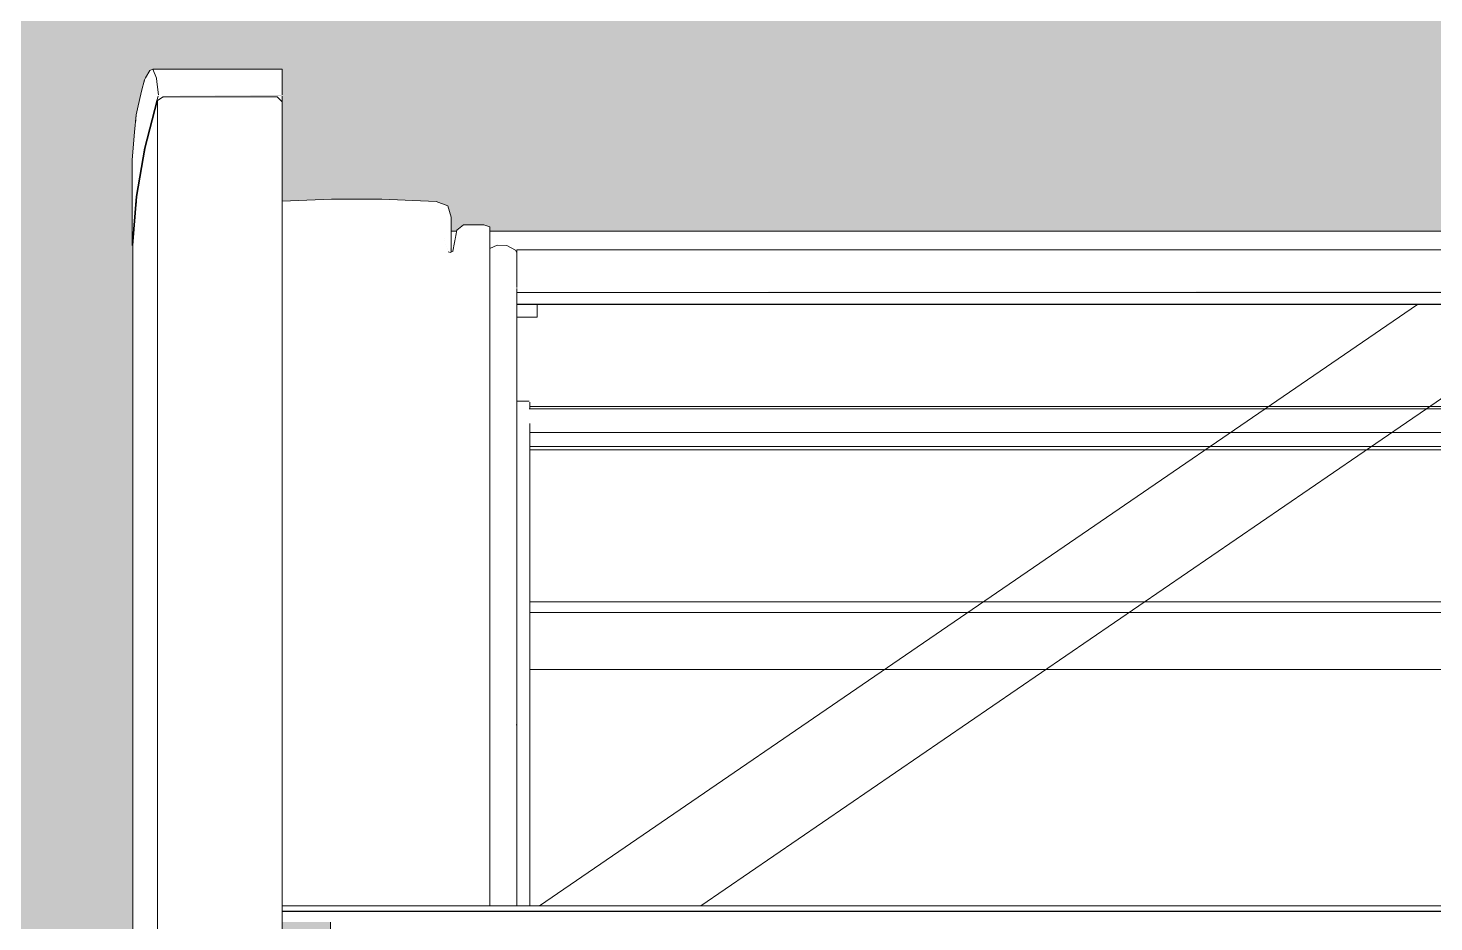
# Model space of a CAD drawing. Header units: metres. Extents: x -3 to 171, y -23 to 41.
# Drawn here: x 7.7107 to 8.1647, y -0.8992 to -0.6104 of the extents above; entities that cross this region are included whole.
import ezdxf

# ---------------------------------------------------------------- set-up
doc = ezdxf.new("R2010")
doc.units = ezdxf.units.M
doc.header["$MEASUREMENT"] = 0
doc.set_wipeout_variables(frame=1)
doc.linetypes.add('Wipeout_Contour', pattern=[1, 0, -1])
for name, color, linetype in [('6._Dach PP STG1_1_310 Dachkonstruktion massiv', 7, 'Continuous'), ('6._Dach PP STG1_1_320 Dachstuhl', 7, 'Continuous'), ('6._Dach PP STG1_1_325 Dachfenster', 7, 'Continuous'), ('6._Dach PP STG1_1_330 Dachaufbau', 7, 'Continuous')]:
    doc.layers.add(name, color=color, linetype=linetype)

msp = doc.modelspace()

# ---------------------------------------------------------------- linework, layer by layer
at = {"layer": '6._Dach PP STG1_1_310 Dachkonstruktion massiv', "color": 7, "linetype": 'Continuous', "lineweight": 18, "ltscale": 1000, "flags": 128}
for points in [[(11.16835, -0.83512), (7.80835, -0.83512)], [(7.80835, -0.83512), (7.80835, -1.47553)]]:
    msp.add_lwpolyline(points, dxfattribs=at)
at = {"layer": '6._Dach PP STG1_1_325 Dachfenster', "color": 7, "linetype": 'Continuous', "lineweight": 13, "ltscale": 1000, "true_color": 0xf4f4f4, "flags": 128}
msp.add_lwpolyline([(8.4673, -0.85476), (7.8727, -0.85476)], dxfattribs=at)

# ---------------------------------------------------------------- wipeouts: each hides what was drawn before it
at = {"color": 254, "linetype": 'Wipeout_Contour', "lineweight": 0, "ltscale": 38.158556}
msp.add_wipeout([(11.16835, -0.73222), (7.80835, -0.73222), (7.80835, -0.76511), (11.16835, -0.76511)], dxfattribs=at).dxf.layer = '6._Dach PP STG1_1_330 Dachaufbau'

# ---------------------------------------------------------------- next in the draw order: hatches: boundary and pattern name
at = {"layer": '6._Dach PP STG1_1_330 Dachaufbau', "linetype": 'Continuous', "lineweight": 0, "true_color": 0x000000}
h = msp.add_hatch(color=18, dxfattribs=at)
h.paths.add_polyline_path([(6.325, -0.39851), (6.325, -1.51148), (12.655, -1.51148), (12.655, -0.39851)])
h.paths.add_polyline_path([(7.80835, -1.24173), (7.80835, -0.73222), (11.16835, -0.73222), (11.16835, -1.24173)], flags=0)

# ---------------------------------------------------------------- next in the draw order: linework, layer by layer
at = {"layer": '6._Dach PP STG1_1_330 Dachaufbau', "color": 7, "linetype": 'Continuous', "lineweight": 18, "ltscale": 1000, "flags": 128}
msp.add_lwpolyline([(11.16835, -0.73222), (7.80835, -0.73222)], dxfattribs=at)

# ---------------------------------------------------------------- next in the draw order: wipeouts: each hides what was drawn before it
at = {"color": 254, "linetype": 'Wipeout_Contour', "lineweight": 0, "ltscale": 38.780738}
msp.add_wipeout([(7.7443, -0.65301), (7.7443, -0.68065), (7.7456, -0.66489), (7.7456, -0.63845), (7.74507, -0.64404)], dxfattribs=at).dxf.layer = '6._Dach PP STG1_1_325 Dachfenster'
at = {"color": 254, "linetype": 'Wipeout_Contour', "lineweight": 0, "ltscale": 32.864357}
msp.add_wipeout([(7.8685, -0.69273), (8.4715, -0.69273), (8.4715, -0.68952), (7.8685, -0.68952)], dxfattribs=at).dxf.layer = '6._Dach PP STG1_1_325 Dachfenster'
at = {"color": 254, "linetype": 'Wipeout_Contour', "lineweight": 0, "ltscale": 32.866727}
msp.add_wipeout([(7.8686, -0.69624), (7.8686, -0.69965), (8.4714, -0.69965), (8.4714, -0.69624)], dxfattribs=at).dxf.layer = '6._Dach PP STG1_1_325 Dachfenster'
at = {"color": 254, "linetype": 'Wipeout_Contour', "lineweight": 0, "ltscale": 38.186837}
msp.add_wipeout([(11.16835, -0.8121), (7.80835, -0.8121), (7.80835, -0.83559), (11.16835, -0.83559)], dxfattribs=at).dxf.layer = '6._Dach PP STG1_1_330 Dachaufbau'

# ---------------------------------------------------------------- next in the draw order: linework, layer by layer
at = {"layer": '6._Dach PP STG1_1_320 Dachstuhl', "color": 7, "linetype": 'Continuous', "lineweight": 18, "ltscale": 1000, "flags": 128}
for points in [[(7.80835, -0.83559), (7.80835, -1.32645)], [(11.16835, -0.83559), (7.80835, -0.83559)]]:
    msp.add_lwpolyline(points, dxfattribs=at)
at = {"layer": '6._Dach PP STG1_1_325 Dachfenster', "color": 7, "linetype": 'Continuous', "lineweight": 13, "ltscale": 1000, "true_color": 0xf4f4f4, "flags": 128}
msp.add_lwpolyline([(7.8727, -0.83465), (8.4673, -0.83465)], dxfattribs=at)
at = {"layer": '6._Dach PP STG1_1_330 Dachaufbau', "color": 7, "linetype": 'Continuous', "lineweight": 18, "ltscale": 1000, "flags": 128}
msp.add_lwpolyline([(7.80835, -0.83559), (11.16835, -0.83559)], dxfattribs=at)

# ---------------------------------------------------------------- next in the draw order: wipeouts: each hides what was drawn before it
at = {"color": 254, "linetype": 'Wipeout_Contour', "lineweight": 0, "ltscale": 24.892085}
msp.add_wipeout([(7.8686, -0.69584), (8.4714, -0.69584), (7.8686, -0.69537)], dxfattribs=at).dxf.layer = '6._Dach PP STG1_1_325 Dachfenster'
at = {"color": 254, "linetype": 'Wipeout_Contour', "lineweight": 0, "ltscale": 38.173574}
msp.add_wipeout([(11.16835, -0.76511), (7.80835, -0.76511), (7.80835, -0.8121), (11.16835, -0.8121)], dxfattribs=at).dxf.layer = '6._Dach PP STG1_1_330 Dachaufbau'

# ---------------------------------------------------------------- next in the draw order: linework, layer by layer
at = {"layer": '6._Dach PP STG1_1_330 Dachaufbau', "color": 7, "linetype": 'Continuous', "lineweight": 18, "ltscale": 1000, "flags": 128}
msp.add_lwpolyline([(7.80835, -0.73222), (7.80835, -1.24173)], dxfattribs=at)

# ---------------------------------------------------------------- next in the draw order: wipeouts: each hides what was drawn before it
at = {"color": 254, "linetype": 'Wipeout_Contour', "lineweight": 0, "ltscale": 31.660687}
msp.add_wipeout([(7.8579, -0.674), (7.8579, -0.89401), (7.8598, -0.89401), (7.8598, -0.67466)], dxfattribs=at).dxf.layer = '6._Dach PP STG1_1_325 Dachfenster'
at = {"color": 254, "linetype": 'Wipeout_Contour', "lineweight": 0, "ltscale": 39.837403}
msp.add_wipeout([(7.8463, -0.68263), (7.8463, -0.89401), (7.8471, -0.89401), (7.8471, -0.68293), (7.8464, -0.68268)], dxfattribs=at).dxf.layer = '6._Dach PP STG1_1_325 Dachfenster'
at = {"color": 254, "linetype": 'Wipeout_Contour', "lineweight": 0, "ltscale": 49.268545}
msp.add_wipeout([(7.8685, -0.6943), (7.8686, -0.69537), (8.4714, -0.69537), (8.4714, -0.69458), (8.4715, -0.69344), (7.8685, -0.69344)], dxfattribs=at).dxf.layer = '6._Dach PP STG1_1_325 Dachfenster'

# ---------------------------------------------------------------- next in the draw order: wipeouts: each hides what was drawn before it
at = {"color": 254, "linetype": 'Wipeout_Contour', "lineweight": 0, "ltscale": 31.430257}
msp.add_wipeout([(7.7928, -0.67429), (7.7928, -0.89401), (7.8087, -0.89401), (7.8087, -0.67361)], dxfattribs=at).dxf.layer = '6._Dach PP STG1_1_325 Dachfenster'
at = {"color": 254, "linetype": 'Wipeout_Contour', "lineweight": 0, "ltscale": 31.609063}
msp.add_wipeout([(7.8443, -0.67577), (7.8443, -0.89401), (7.8463, -0.89401), (7.8463, -0.68263)], dxfattribs=at).dxf.layer = '6._Dach PP STG1_1_325 Dachfenster'
at = {"color": 254, "linetype": 'Wipeout_Contour', "lineweight": 0, "ltscale": 32.865008}
msp.add_wipeout([(7.8685, -0.69273), (7.8685, -0.69344), (8.4715, -0.69344), (8.4715, -0.69273)], dxfattribs=at).dxf.layer = '6._Dach PP STG1_1_325 Dachfenster'
at = {"color": 254, "linetype": 'Wipeout_Contour', "lineweight": 0, "ltscale": 24.892223}
msp.add_wipeout([(7.8686, -0.69624), (8.4714, -0.69624), (7.8686, -0.69584)], dxfattribs=at).dxf.layer = '6._Dach PP STG1_1_325 Dachfenster'

# ---------------------------------------------------------------- next in the draw order: wipeouts: each hides what was drawn before it
at = {"color": 254, "linetype": 'Wipeout_Contour', "lineweight": 0, "ltscale": 31.599772}
msp.add_wipeout([(7.8425, -0.67436), (7.8425, -0.89401), (7.8443, -0.89401), (7.8443, -0.67577)], dxfattribs=at).dxf.layer = '6._Dach PP STG1_1_325 Dachfenster'
at = {"color": 254, "linetype": 'Wipeout_Contour', "lineweight": 0, "ltscale": 31.617065}
msp.add_wipeout([(7.8471, -0.68293), (7.8471, -0.89401), (7.8479, -0.89401), (7.8479, -0.68255)], dxfattribs=at).dxf.layer = '6._Dach PP STG1_1_325 Dachfenster'

# ---------------------------------------------------------------- next in the draw order: wipeouts: each hides what was drawn before it
at = {"color": 254, "linetype": 'Wipeout_Contour', "lineweight": 0, "ltscale": 31.561155}
msp.add_wipeout([(7.8425, -0.67436), (7.8249, -0.67361), (7.8249, -0.89401), (7.8425, -0.89401)], dxfattribs=at).dxf.layer = '6._Dach PP STG1_1_325 Dachfenster'
at = {"color": 254, "linetype": 'Wipeout_Contour', "lineweight": 0, "ltscale": 31.621757}
msp.add_wipeout([(7.8492, -0.67569), (7.8479, -0.68255), (7.8479, -0.89401), (7.8492, -0.89401)], dxfattribs=at).dxf.layer = '6._Dach PP STG1_1_325 Dachfenster'

# ---------------------------------------------------------------- next in the draw order: wipeouts: each hides what was drawn before it
at = {"color": 254, "linetype": 'Wipeout_Contour', "lineweight": 0, "ltscale": 31.493831}
msp.add_wipeout([(7.8087, -0.67361), (7.8087, -0.89401), (7.8249, -0.89401), (7.8249, -0.67361)], dxfattribs=at).dxf.layer = '6._Dach PP STG1_1_325 Dachfenster'
at = {"color": 254, "linetype": 'Wipeout_Contour', "lineweight": 0, "ltscale": 31.626969}
msp.add_wipeout([(7.8492, -0.67569), (7.8492, -0.89401), (7.8513, -0.89401), (7.8513, -0.674)], dxfattribs=at).dxf.layer = '6._Dach PP STG1_1_325 Dachfenster'

# ---------------------------------------------------------------- next in the draw order: wipeouts: each hides what was drawn before it
at = {"color": 254, "linetype": 'Wipeout_Contour', "lineweight": 0, "ltscale": 31.372051}
msp.add_wipeout([(7.7928, -0.66635), (7.7928, -0.67429), (7.8087, -0.67361), (7.8087, -0.66567)], dxfattribs=at).dxf.layer = '6._Dach PP STG1_1_325 Dachfenster'
at = {"color": 254, "linetype": 'Wipeout_Contour', "lineweight": 0, "ltscale": 31.184922}
msp.add_wipeout([(7.8463, -0.66783), (7.8443, -0.67577), (7.8463, -0.68254), (7.8473, -0.67149)], dxfattribs=at).dxf.layer = '6._Dach PP STG1_1_325 Dachfenster'
at = {"color": 254, "linetype": 'Wipeout_Contour', "lineweight": 0, "ltscale": 31.64392}
msp.add_wipeout([(7.8579, -0.674), (7.8513, -0.674), (7.8513, -0.89401), (7.8579, -0.89401)], dxfattribs=at).dxf.layer = '6._Dach PP STG1_1_325 Dachfenster'

# ---------------------------------------------------------------- next in the draw order: wipeouts: each hides what was drawn before it
at = {"color": 254, "linetype": 'Wipeout_Contour', "lineweight": 0, "ltscale": 95.423298}
msp.add_wipeout([(7.7443, -0.68065), (7.7458, -0.66489), (7.7485, -0.64922), (7.7525, -0.63384), (7.7543, -0.63261), (7.7911, -0.63261), (7.7928, -0.63422), (7.7928, -0.63242), (7.75272, -0.63242), (7.7523, -0.63384), (7.7483, -0.64922), (7.7456, -0.66489)], dxfattribs=at).dxf.layer = '6._Dach PP STG1_1_325 Dachfenster'
at = {"color": 254, "linetype": 'Wipeout_Contour', "lineweight": 0, "ltscale": 23.707217}
msp.add_wipeout([(7.8463, -0.66783), (7.8425, -0.67436), (7.8443, -0.67577)], dxfattribs=at).dxf.layer = '6._Dach PP STG1_1_325 Dachfenster'
at = {"color": 254, "linetype": 'Wipeout_Contour', "lineweight": 0, "ltscale": 32.860059}
msp.add_wipeout([(8.4802, -0.67601), (7.8598, -0.67601), (7.8598, -0.67999), (8.4802, -0.67999)], dxfattribs=at).dxf.layer = '6._Dach PP STG1_1_325 Dachfenster'

# ---------------------------------------------------------------- next in the draw order: linework, layer by layer
at = {"layer": '6._Dach PP STG1_1_325 Dachfenster', "color": 7, "linetype": 'Continuous', "lineweight": 13, "ltscale": 1000, "flags": 128}
msp.add_lwpolyline([(7.8598, -0.67601), (8.4802, -0.67601)], dxfattribs=at)

# ---------------------------------------------------------------- next in the draw order: wipeouts: each hides what was drawn before it
at = {"color": 254, "linetype": 'Wipeout_Contour', "lineweight": 0, "ltscale": 46.847164}
msp.add_wipeout([(7.7456, -0.63845), (7.7456, -0.66489), (7.7483, -0.64922), (7.7483, -0.6272), (7.7473, -0.63076), (7.74599, -0.63647)], dxfattribs=at).dxf.layer = '6._Dach PP STG1_1_325 Dachfenster'
at = {"color": 254, "linetype": 'Wipeout_Contour', "lineweight": 0, "ltscale": 39.498332}
msp.add_wipeout([(7.75218, -0.62659), (7.7523, -0.62777), (7.75281, -0.63204), (7.7928, -0.63204), (7.7928, -0.62659)], dxfattribs=at).dxf.layer = '6._Dach PP STG1_1_325 Dachfenster'
at = {"color": 254, "linetype": 'Wipeout_Contour', "lineweight": 0, "ltscale": 31.504173}
msp.add_wipeout([(7.8249, -0.66567), (7.8249, -0.67361), (7.8425, -0.67436), (7.8425, -0.66642)], dxfattribs=at).dxf.layer = '6._Dach PP STG1_1_325 Dachfenster'
at = {"color": 254, "linetype": 'Wipeout_Contour', "lineweight": 0, "ltscale": 114.849793}
msp.add_wipeout([(7.8598, -0.67999), (7.8598, -0.6817), (7.8622, -0.6806), (7.8653, -0.6807), (7.8681, -0.6822), (7.8685, -0.6831), (7.8685, -0.68212), (8.4715, -0.68212), (8.4715, -0.6831), (8.4719, -0.6822), (8.4747, -0.6807), (8.4778, -0.6806), (8.4802, -0.6817), (8.4802, -0.67999)], dxfattribs=at).dxf.layer = '6._Dach PP STG1_1_325 Dachfenster'

# ---------------------------------------------------------------- next in the draw order: wipeouts: each hides what was drawn before it
at = {"color": 254, "linetype": 'Wipeout_Contour', "lineweight": 0, "ltscale": 23.890618}
msp.add_wipeout([(7.7523, -0.62777), (7.7523, -0.63384), (7.75272, -0.63242)], dxfattribs=at).dxf.layer = '6._Dach PP STG1_1_325 Dachfenster'
at = {"color": 254, "linetype": 'Wipeout_Contour', "lineweight": 0, "ltscale": 31.251197}
msp.add_wipeout([(7.7445, -0.68065), (7.7445, -1.06427), (7.7458, -1.05607), (7.7458, -0.66489)], dxfattribs=at).dxf.layer = '6._Dach PP STG1_1_325 Dachfenster'
at = {"color": 254, "linetype": 'Wipeout_Contour', "lineweight": 0, "ltscale": 31.445904}
msp.add_wipeout([(7.8087, -0.66567), (7.8087, -0.67361), (7.8249, -0.67361), (7.8249, -0.66567)], dxfattribs=at).dxf.layer = '6._Dach PP STG1_1_325 Dachfenster'
at = {"color": 254, "linetype": 'Wipeout_Contour', "lineweight": 0, "ltscale": 24.122561}
msp.add_wipeout([(7.8425, -0.66642), (7.8425, -0.67436), (7.8463, -0.66783)], dxfattribs=at).dxf.layer = '6._Dach PP STG1_1_325 Dachfenster'
at = {"color": 254, "linetype": 'Wipeout_Contour', "lineweight": 0, "ltscale": 31.670505}
msp.add_wipeout([(7.8598, -0.6817), (7.8598, -0.89401), (7.8622, -0.89401), (7.8622, -0.6806)], dxfattribs=at).dxf.layer = '6._Dach PP STG1_1_325 Dachfenster'
at = {"color": 254, "linetype": 'Wipeout_Contour', "lineweight": 0, "ltscale": 32.862164}
msp.add_wipeout([(7.8685, -0.68212), (7.8685, -0.68725), (8.4715, -0.68725), (8.4715, -0.68212)], dxfattribs=at).dxf.layer = '6._Dach PP STG1_1_325 Dachfenster'

# ---------------------------------------------------------------- next in the draw order: wipeouts: each hides what was drawn before it
at = {"color": 254, "linetype": 'Wipeout_Contour', "lineweight": 0, "ltscale": 31.225264}
msp.add_wipeout([(7.7928, -0.62373), (7.75097, -0.62373), (7.75218, -0.62659), (7.7928, -0.62659)], dxfattribs=at).dxf.layer = '6._Dach PP STG1_1_325 Dachfenster'
at = {"color": 254, "linetype": 'Wipeout_Contour', "lineweight": 0, "ltscale": 23.412225}
msp.add_wipeout([(7.8473, -0.67149), (7.8463, -0.68254), (7.8471, -0.68293)], dxfattribs=at).dxf.layer = '6._Dach PP STG1_1_325 Dachfenster'
at = {"color": 254, "linetype": 'Wipeout_Contour', "lineweight": 0, "ltscale": 31.681248}
msp.add_wipeout([(7.8622, -0.6806), (7.8622, -0.89401), (7.8653, -0.89401), (7.8653, -0.6807)], dxfattribs=at).dxf.layer = '6._Dach PP STG1_1_325 Dachfenster'
at = {"color": 254, "linetype": 'Wipeout_Contour', "lineweight": 0, "ltscale": 32.863403}
msp.add_wipeout([(7.8685, -0.68725), (7.8685, -0.68952), (8.4715, -0.68952), (8.4715, -0.68725)], dxfattribs=at).dxf.layer = '6._Dach PP STG1_1_325 Dachfenster'

# ---------------------------------------------------------------- next in the draw order: linework, layer by layer
at = {"layer": '6._Dach PP STG1_1_325 Dachfenster', "color": 7, "linetype": 'Continuous', "lineweight": 13, "ltscale": 1000, "flags": 128}
for points in [[(7.8473, -0.67149), (7.8463, -0.66783)], [(7.8622, -0.6806), (7.8598, -0.6817)]]:
    msp.add_lwpolyline(points, dxfattribs=at)

# ---------------------------------------------------------------- next in the draw order: wipeouts: each hides what was drawn before it
at = {"color": 254, "linetype": 'Wipeout_Contour', "lineweight": 0, "ltscale": 61.983958}
msp.add_wipeout([(7.7483, -0.6272), (7.7483, -0.64922), (7.7523, -0.63384), (7.7523, -0.62777), (7.75218, -0.62659), (7.75097, -0.62373), (7.75, -0.62414), (7.7486, -0.6265)], dxfattribs=at).dxf.layer = '6._Dach PP STG1_1_325 Dachfenster'
at = {"color": 254, "linetype": 'Wipeout_Contour', "lineweight": 0, "ltscale": 31.978295}
msp.add_wipeout([(7.84914, -0.67601), (7.8473, -0.67601), (7.8473, -0.67999), (7.84839, -0.67999)], dxfattribs=at).dxf.layer = '6._Dach PP STG1_1_325 Dachfenster'
at = {"color": 254, "linetype": 'Wipeout_Contour', "lineweight": 0, "ltscale": 31.693363}
msp.add_wipeout([(7.8681, -0.6822), (7.8653, -0.6807), (7.8653, -0.89401), (7.8681, -0.89401)], dxfattribs=at).dxf.layer = '6._Dach PP STG1_1_325 Dachfenster'

# ---------------------------------------------------------------- next in the draw order: linework, layer by layer
at = {"layer": '6._Dach PP STG1_1_325 Dachfenster', "color": 7, "linetype": 'Continuous', "lineweight": 13, "ltscale": 1000, "flags": 128}
for points in [[(7.75097, -0.62373), (7.7928, -0.62373)], [(7.8473, -0.67601), (7.84914, -0.67601)], [(7.8492, -0.67569), (7.8513, -0.674)], [(7.8513, -0.674), (7.8579, -0.674), (7.8598, -0.67466)], [(7.8653, -0.6807), (7.8622, -0.6806)]]:
    msp.add_lwpolyline(points, dxfattribs=at)

# ---------------------------------------------------------------- next in the draw order: wipeouts: each hides what was drawn before it
at = {"color": 254, "linetype": 'Wipeout_Contour', "lineweight": 0, "ltscale": 23.962433}
msp.add_wipeout([(7.75272, -0.63242), (7.7928, -0.63242), (7.75281, -0.63204)], dxfattribs=at).dxf.layer = '6._Dach PP STG1_1_325 Dachfenster'
at = {"color": 254, "linetype": 'Wipeout_Contour', "lineweight": 0, "ltscale": 39.459965}
msp.add_wipeout([(7.7458, -0.66489), (7.7458, -1.05607), (7.7463, -1.05292), (7.7485, -1.04422), (7.7485, -0.64922)], dxfattribs=at).dxf.layer = '6._Dach PP STG1_1_325 Dachfenster'
at = {"color": 254, "linetype": 'Wipeout_Contour', "lineweight": 0, "ltscale": 32.000311}
msp.add_wipeout([(7.8473, -0.68284), (7.8479, -0.68255), (7.84839, -0.67999), (7.8473, -0.67999)], dxfattribs=at).dxf.layer = '6._Dach PP STG1_1_325 Dachfenster'
at = {"color": 254, "linetype": 'Wipeout_Contour', "lineweight": 0, "ltscale": 31.774882}
msp.add_wipeout([(7.8685, -0.6831), (7.8681, -0.6822), (7.8681, -0.89401), (7.8686, -0.69458)], dxfattribs=at).dxf.layer = '6._Dach PP STG1_1_325 Dachfenster'

# ---------------------------------------------------------------- next in the draw order: linework, layer by layer
at = {"layer": '6._Dach PP STG1_1_325 Dachfenster', "color": 7, "linetype": 'Continuous', "lineweight": 13, "ltscale": 1000, "flags": 128}
for points in [[(7.7443, -0.65301), (7.7443, -0.68065)], [(7.8473, -0.68284), (7.8473, -0.67149)], [(7.8479, -0.68255), (7.8492, -0.67569)], [(7.7445, -0.68065), (7.7445, -1.06427)], [(7.8681, -0.6822), (7.8653, -0.6807)], [(7.8464, -0.68268), (7.8471, -0.68293)], [(7.8471, -0.68293), (7.8479, -0.68255)], [(7.8685, -0.6831), (7.8681, -0.6822)], [(7.8685, -0.68212), (7.8685, -0.68725), (7.8685, -0.68952), (7.8685, -0.69273), (7.8685, -0.69344), (7.8685, -0.6943)], [(7.8685, -0.68212), (8.4715, -0.68212)], [(7.8686, -0.69584), (8.4714, -0.69584)]]:
    msp.add_lwpolyline(points, dxfattribs=at)

# ---------------------------------------------------------------- next in the draw order: wipeouts: each hides what was drawn before it
at = {"color": 254, "linetype": 'Wipeout_Contour', "lineweight": 0, "ltscale": 61.843962}
msp.add_wipeout([(7.7485, -0.64922), (7.7485, -1.04422), (7.7504, -1.03671), (7.75151, -1.03411), (7.75189, -1.03349), (7.7523, -1.0319), (7.7525, -1.03123), (7.7525, -0.63384)], dxfattribs=at).dxf.layer = '6._Dach PP STG1_1_325 Dachfenster'
at = {"color": 254, "linetype": 'Wipeout_Contour', "lineweight": 0, "ltscale": 31.424264}
msp.add_wipeout([(7.7911, -0.63261), (7.7911, -1.03016), (7.7928, -1.03016), (7.7928, -0.63422)], dxfattribs=at).dxf.layer = '6._Dach PP STG1_1_325 Dachfenster'
at = {"color": 254, "linetype": 'Wipeout_Contour', "lineweight": 0, "ltscale": 32.961461}
msp.add_wipeout([(7.8686, -0.89401), (7.8759, -0.89401), (8.15942, -0.69974), (7.8686, -0.69974)], dxfattribs=at).dxf.layer = '6._Dach PP STG1_1_325 Dachfenster'

# ---------------------------------------------------------------- next in the draw order: linework, layer by layer
at = {"layer": '6._Dach PP STG1_1_325 Dachfenster', "color": 7, "linetype": 'Continuous', "lineweight": 13, "ltscale": 1000, "flags": 128}
for points in [[(7.8686, -0.73098), (7.8725, -0.73098)], [(7.8727, -0.73126), (7.8727, -0.73343)]]:
    msp.add_lwpolyline(points, dxfattribs=at)

# ---------------------------------------------------------------- next in the draw order: wipeouts: each hides what was drawn before it
at = {"color": 254, "linetype": 'Wipeout_Contour', "lineweight": 0, "ltscale": 31.348075}
msp.add_wipeout([(7.7543, -0.63261), (7.7543, -1.03016), (7.7911, -1.03016), (7.7911, -0.63261)], dxfattribs=at).dxf.layer = '6._Dach PP STG1_1_325 Dachfenster'
at = {"color": 254, "linetype": 'Wipeout_Contour', "lineweight": 0, "ltscale": 32.904908}
msp.add_wipeout([(8.15942, -0.69974), (7.8759, -0.89401), (8.4641, -0.89401), (8.18058, -0.69974)], dxfattribs=at).dxf.layer = '6._Dach PP STG1_1_325 Dachfenster'

# ---------------------------------------------------------------- next in the draw order: linework, layer by layer
at = {"layer": '6._Dach PP STG1_1_325 Dachfenster', "color": 7, "linetype": 'Continuous', "lineweight": 13, "ltscale": 1000, "flags": 128}
for points in [[(7.7928, -0.63204), (7.7928, -0.62659), (7.7928, -0.62373)], [(7.7911, -0.63261), (7.7928, -0.63422)], [(7.7928, -0.63422), (7.7928, -0.63242)], [(7.8463, -0.66783), (7.8425, -0.66642), (7.8249, -0.66567), (7.8087, -0.66567), (7.7928, -0.66635)], [(7.8686, -0.69965), (8.4714, -0.69965)], [(7.8686, -0.69974), (8.4714, -0.69974)], [(7.8751, -0.69982), (7.8751, -0.70059)], [(7.8751, -0.70059), (7.8751, -0.7038)], [(7.8751, -0.7038), (7.8686, -0.7038)], [(7.87257, -0.73343), (8.46743, -0.73343)], [(7.8727, -0.73275), (8.4673, -0.73275)], [(7.8727, -0.7411), (8.4673, -0.7411)], [(7.8727, -0.74563), (8.4673, -0.74563)], [(7.8727, -0.74673), (8.4673, -0.74673)], [(7.8727, -0.79585), (8.4673, -0.79585)], [(7.8727, -0.79923), (8.4673, -0.79923)], [(7.8727, -0.81769), (8.4673, -0.81769)]]:
    msp.add_lwpolyline(points, dxfattribs=at)

# ---------------------------------------------------------------- next in the draw order: wipeouts: each hides what was drawn before it
at = {"color": 254, "linetype": 'Wipeout_Contour', "lineweight": 0, "ltscale": 39.527357}
msp.add_wipeout([(7.7525, -1.03123), (7.75275, -1.03038), (7.7543, -1.03016), (7.7543, -0.63261), (7.7525, -0.63384)], dxfattribs=at).dxf.layer = '6._Dach PP STG1_1_325 Dachfenster'
at = {"color": 254, "linetype": 'Wipeout_Contour', "lineweight": 0, "ltscale": 32.947013}
msp.add_wipeout([(8.5472, -0.89401), (7.7928, -0.89401), (7.7928, -0.89575), (8.5472, -0.89575)], dxfattribs=at).dxf.layer = '6._Dach PP STG1_1_325 Dachfenster'

# ---------------------------------------------------------------- next in the draw order: linework, layer by layer
at = {"layer": '6._Dach PP STG1_1_325 Dachfenster', "color": 7, "linetype": 'Continuous', "lineweight": 13, "ltscale": 1000, "flags": 128}
for points in [[(7.7443, -0.65301), (7.74507, -0.64404), (7.7456, -0.63845), (7.74599, -0.63647), (7.7473, -0.63076), (7.7483, -0.6272), (7.7486, -0.6265), (7.75, -0.62414), (7.75097, -0.62373), (7.75218, -0.62659), (7.7523, -0.62777), (7.75281, -0.63204)], [(7.75272, -0.63242), (7.7523, -0.63384), (7.7483, -0.64922), (7.7456, -0.66489), (7.7443, -0.68065)], [(7.7445, -0.68065), (7.7458, -0.66489), (7.7485, -0.64922), (7.7525, -0.63384)], [(7.7525, -0.63384), (7.7543, -0.63261)], [(7.7525, -0.63384), (7.7525, -1.03123)], [(7.7543, -0.63261), (7.7911, -0.63261)]]:
    msp.add_lwpolyline(points, dxfattribs=at)

# ---------------------------------------------------------------- next in the draw order: wipeouts: each hides what was drawn before it
at = {"color": 254, "linetype": 'Wipeout_Contour', "lineweight": 0, "ltscale": 32.947598}
msp.add_wipeout([(8.5472, -0.89593), (7.7928, -0.89593), (7.7928, -0.89652), (8.5472, -0.89652)], dxfattribs=at).dxf.layer = '6._Dach PP STG1_1_325 Dachfenster'

# ---------------------------------------------------------------- next in the draw order: wipeouts: each hides what was drawn before it
at = {"color": 254, "linetype": 'Wipeout_Contour', "lineweight": 0, "ltscale": 32.948608}
msp.add_wipeout([(7.7928, -0.89922), (8.5472, -0.89922), (8.5472, -0.89768), (7.7928, -0.89768)], dxfattribs=at).dxf.layer = '6._Dach PP STG1_1_325 Dachfenster'

# ---------------------------------------------------------------- next in the draw order: wipeouts: each hides what was drawn before it
at = {"color": 254, "linetype": 'Wipeout_Contour', "lineweight": 0, "ltscale": 24.890494}
msp.add_wipeout([(7.7928, -0.89593), (8.5472, -0.89593), (7.7928, -0.89575)], dxfattribs=at).dxf.layer = '6._Dach PP STG1_1_325 Dachfenster'

# ---------------------------------------------------------------- next in the draw order: linework, layer by layer
at = {"layer": '6._Dach PP STG1_1_325 Dachfenster', "color": 7, "linetype": 'Continuous', "lineweight": 13, "ltscale": 1000, "flags": 128}
for points in [[(7.8598, -0.67466), (7.8598, -0.89401)], [(7.8686, -0.69458), (7.8686, -0.89401)], [(8.15942, -0.69974), (7.8759, -0.89401)], [(8.17, -0.7282), (8.16236, -0.73343), (8.15587, -0.73788), (7.92801, -0.89401)], [(7.8727, -0.73814), (7.8727, -0.89401)], [(8.5472, -0.89401), (7.7928, -0.89401)]]:
    msp.add_lwpolyline(points, dxfattribs=at)

# ---------------------------------------------------------------- next in the draw order: wipeouts: each hides what was drawn before it
at = {"color": 254, "linetype": 'Wipeout_Contour', "lineweight": 0, "ltscale": 32.947998}
msp.add_wipeout([(8.5472, -0.89652), (7.7928, -0.89652), (7.7928, -0.89768), (8.5472, -0.89768)], dxfattribs=at).dxf.layer = '6._Dach PP STG1_1_325 Dachfenster'

# ---------------------------------------------------------------- next in the draw order: linework, layer by layer
at = {"layer": '6._Dach PP STG1_1_325 Dachfenster', "color": 7, "linetype": 'Continuous', "lineweight": 13, "ltscale": 1000, "flags": 128}
for points in [[(7.7928, -0.63422), (7.7928, -1.03016)], [(8.5472, -0.89575), (7.7928, -0.89575)]]:
    msp.add_lwpolyline(points, dxfattribs=at)

doc.saveas('drawing.dxf')
